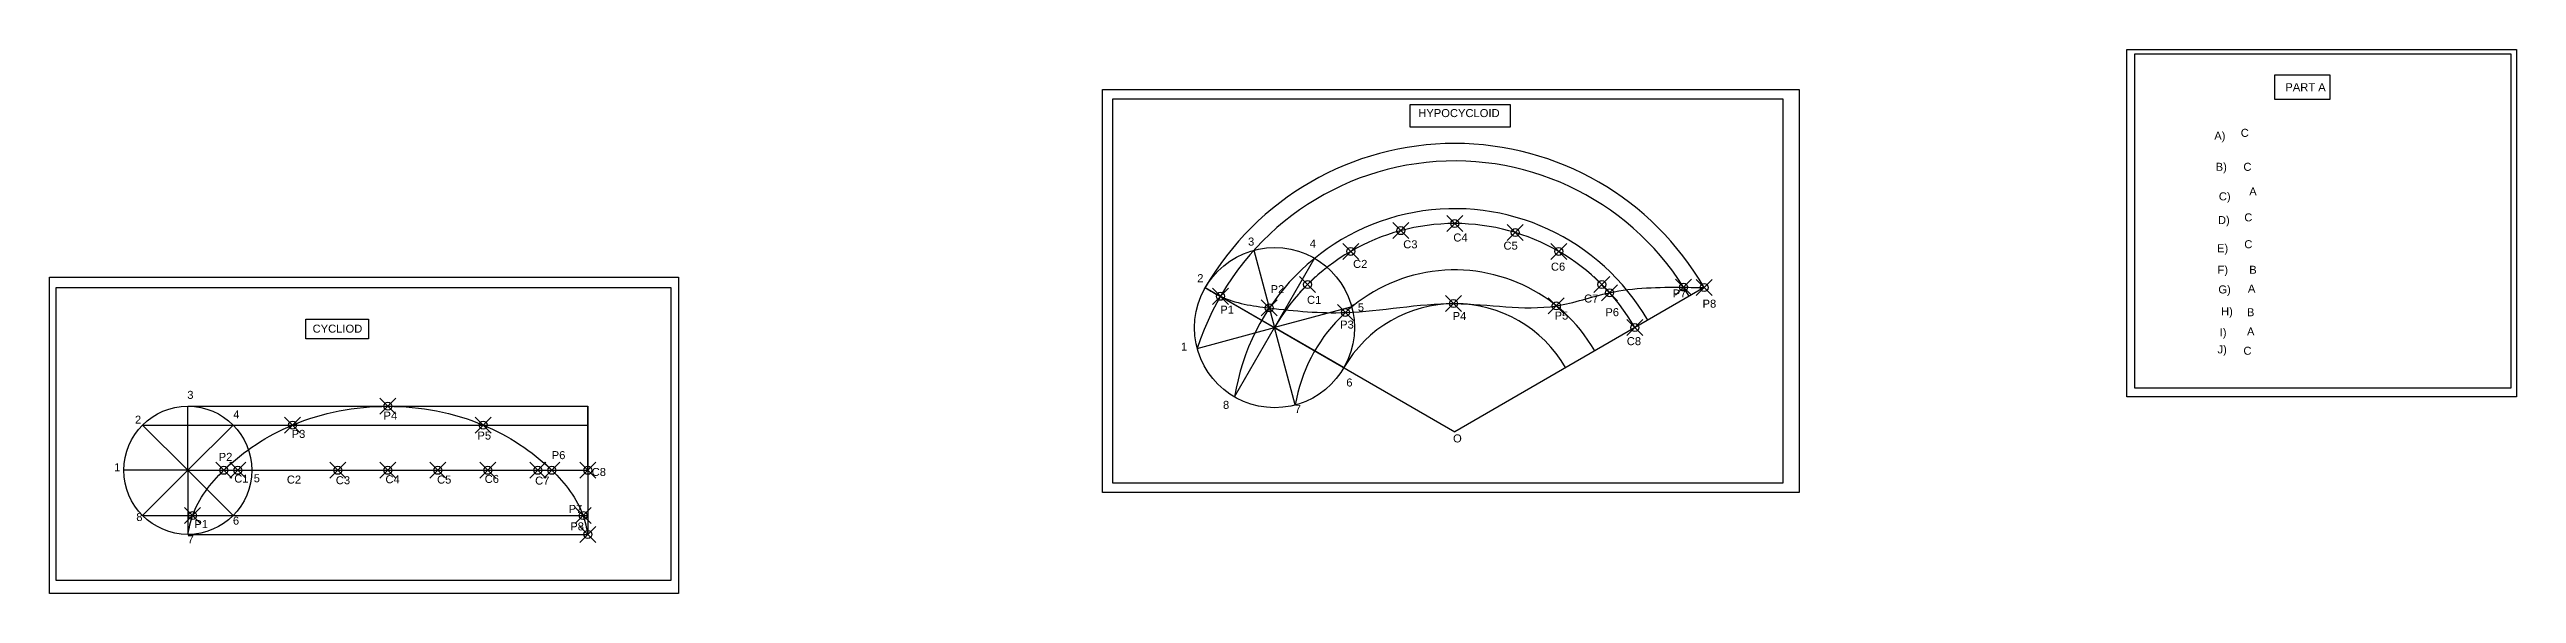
# Model space of a CAD drawing. Header units: millimetres. Extents: x 1589 to 3077, y 2229 to 2460.
# Drawn here: x 2306 to 3077, y 2290 to 2460 of the extents above; entities that cross this region are included whole.
import ezdxf

# ---------------------------------------------------------------- set-up
doc = ezdxf.new("R2010")
doc.units = ezdxf.units.MM
doc.header["$PDMODE"] = 35
doc.header["$PDSIZE"] = 2.5
doc.styles.get("Standard").update_dxf_attribs({"font": 'arial.ttf'})

# ---------------------------------------------------------------- blocks, each defined once
blk = doc.blocks.new('*U22')
blk.add_line((10, 0), (-10, 0))
blk = doc.blocks.new('*U23')
at = {"color": 0, "linetype": 'ByBlock', "lineweight": -2, "transparency": 16777216}
for p, rotation in [((2349.39, 2338.37), 270), ((2342.32, 2335.44), 314.9999999999999), ((2356.47, 2335.44), 225), ((2342.32, 2321.3), 45.00000000000001), ((2349.39, 2318.37), 90.00000000000001), ((2356.47, 2321.3), 135), ((2359.39, 2328.37), 180)]:
    blk.add_blockref('*U22', p, dxfattribs=dict(at, rotation=rotation))
blk.add_blockref('*U22', (2339.39, 2328.37), dxfattribs=at)
blk = doc.blocks.new('*U30')
at = {"color": 240, "true_color": 0xed1f24}
blk.add_line((-10.83, 6.25), (10.83, -6.25), dxfattribs=at)
blk = doc.blocks.new('*U31')
at = {"color": 0, "linetype": 'ByBlock', "lineweight": -2, "transparency": 16777216}
for p, rotation in [((2685.75, 2385), 314.9999999999999), ((2695.23, 2383.75), 269.9999999999999), ((2701.06, 2376.16), 224.9999999999999), ((2676.91, 2369.69), 44.99999999999996), ((2682.73, 2362.1), 89.99999999999999), ((2692.22, 2360.85), 134.9999999999999), ((2699.81, 2366.68), 180)]:
    blk.add_blockref('*U30', p, dxfattribs=dict(at, rotation=rotation))
blk.add_blockref('*U30', (2678.16, 2379.18), dxfattribs=at)

msp = doc.modelspace()

# ---------------------------------------------------------------- linework, layer by layer
for p, q in [((2667.33, 2385.43), (2745.28, 2340.43)), ((2823.22, 2385.43), (2745.28, 2340.43)), ((2349.39, 2348.37), (2474.39, 2348.37)), ((2474.39, 2328.37), (2474.39, 2348.37)), ((2474.39, 2348.37), (2474.39, 2308.37)), ((2335.25, 2342.51), (2474.39, 2342.51)), ((2349.39, 2328.37), (2474.39, 2328.37)), ((2335.25, 2314.23), (2474.39, 2314.23)), ((2349.39, 2308.37), (2474.39, 2308.37))]:
    msp.add_line(p, q)
for points in [[(2955.3, 2459.81), (3077.13, 2459.81), (3077.13, 2351.34), (2955.3, 2351.34)], [(2635.25, 2447.3), (2852.9, 2447.3), (2852.9, 2321.4), (2635.25, 2321.4)], [(2306.11, 2388.66), (2502.75, 2388.66), (2502.75, 2289.87), (2306.11, 2289.87)]]:
    msp.add_lwpolyline(points, close=True)
at = {"color": 240, "true_color": 0xed1f24}
for points in [[(2957.77, 2458.46), (3075.32, 2458.46), (3075.32, 2354.04), (2957.77, 2354.04)], [(2638.45, 2444.32), (2847.79, 2444.32), (2847.79, 2324.38), (2638.45, 2324.38)], [(3001.57, 2451.82), (3018.75, 2451.82), (3018.75, 2444.21), (3001.57, 2444.21)], [(2731.35, 2442.56), (2762.64, 2442.56), (2762.64, 2435.48), (2731.35, 2435.48)], [(2308.27, 2385.42), (2500.32, 2385.42), (2500.32, 2293.92), (2308.27, 2293.92)], [(2386.23, 2375.61), (2405.83, 2375.61), (2405.83, 2369.44), (2386.23, 2369.44)]]:
    msp.add_lwpolyline(points, close=True, dxfattribs=at)
for centre, radius in [((2688.98, 2372.93), 25), ((2349.39, 2328.37), 20)]:
    msp.add_circle(centre, radius)
for radius, end in [(90, 150), (84.55, 162.06893), (69.64, 171.03751), (50.52, 170.48361), (40, 150)]:
    msp.add_arc((2745.28, 2340.43), radius, 30, end)
msp.add_arc((2745.28, 2340.43), 65, 30, 150, dxfattribs=at)
msp.add_spline([(2667.33, 2385.43), (2672.06, 2382.7), (2687.34, 2379.07), (2711.13, 2377.65), (2745.28, 2380.43), (2777.03, 2379.72), (2793.67, 2383.82), (2816.79, 2385.53), (2823.22, 2385.43)], degree=3)
at = {"color": 240, "lineweight": 30, "true_color": 0xed1f24}
msp.add_spline([(2349.39, 2308.37), (2350.88, 2314.23), (2360.64, 2328.37), (2382.13, 2342.51), (2411.89, 2348.37), (2441.66, 2342.51), (2463.14, 2328.37), (2472.91, 2314.23), (2474.39, 2308.37)], degree=3, dxfattribs=at)
for p in [(2728.45, 2403.21), (2745.28, 2405.43), (2712.78, 2396.72), (2764.2, 2402.61), (2777.78, 2396.72), (2672.06, 2382.7), (2699.31, 2386.39), (2744.91, 2380.43), (2791.24, 2386.39), (2793.67, 2383.82), (2816.79, 2385.53), (2823.22, 2385.43), (2687.34, 2379.07), (2711.13, 2377.65), (2777.03, 2379.72), (2801.57, 2372.93), (2382.13, 2342.51), (2411.89, 2348.37), (2441.66, 2342.51), (2360.64, 2328.37), (2365.02, 2328.37), (2396.27, 2328.37), (2396.27, 2328.37), (2411.89, 2328.37), (2427.52, 2328.37), (2443.14, 2328.37), (2458.77, 2328.37), (2463.14, 2328.37), (2474.39, 2328.37), (2350.88, 2314.23), (2472.91, 2314.23), (2474.39, 2308.37)]:
    msp.add_point(p)

# ---------------------------------------------------------------- block references
for name in ['*U31', '*U23']:
    msp.add_blockref(name, (0, 0))

# ---------------------------------------------------------------- texts
for s, p in [('PART A', (3004.84, 2446.76)), ('HYPOCYCLOID', (2733.89, 2438.67)), ('A)', (2982.63, 2431.59)), ('C', (2990.91, 2432.5)), ('B)', (2983.08, 2421.89)), ('C', (2991.74, 2421.89)), ('C) ', (2984.06, 2412.66)), ('A', (2993.56, 2414.2)), ('D)', (2983.78, 2405.26)), ('C', (2992.02, 2406.1)), ('3', (2680.7, 2398.55)), ('4', (2699.97, 2397.91)), ('C3', (2729.19, 2397.7)), ('C4', (2744.85, 2399.82)), ('C5', (2760.52, 2397.28)), ('E)', (2983.5, 2396.46)), ('C', (2992.02, 2397.72)), ('C2', (2713.52, 2391.57)), ('C6', (2775.34, 2390.72)), ('F)', (2983.64, 2389.75)), ('B', (2993.56, 2389.75)), ('2', (2664.82, 2387.12)), ('P2', (2687.74, 2383.69)), ('C1', (2699.12, 2380.35)), ('C7', (2785.71, 2380.77)), ('P7', (2813.4, 2382.36)), ('G)', (2983.92, 2383.6)), ('A', (2993.14, 2383.88)), ('P1', (2672.02, 2377.29)), ('P3', (2709.46, 2372.63)), ('5', (2715, 2378.02)), ('P4', (2744.64, 2375.3)), ('P5', (2776.49, 2375.43)), ('P6', (2792.35, 2376.5)), ('P8', (2822.73, 2379.16)), ('H)', (2984.75, 2376.76)), ('B', (2992.86, 2376.48)), ('CYCLIOD', (2388.38, 2371.36)), ('1', (2659.74, 2365.75)), ('C8', (2799.05, 2367.45)), ('J)', (2983.64, 2364.88)), ('I)', (2984.34, 2370.19)), ('A', (2992.86, 2370.47)), ('C', (2991.74, 2364.46)), ('3', (2349.21, 2350.68)), ('6', (2711.4, 2354.54)), ('2', (2332.87, 2342.93)), ('4', (2363.58, 2344.58)), ('P4', (2410.54, 2344.2)), ('8', (2672.87, 2347.56)), ('7', (2695.31, 2346.29)), ('P3', (2381.83, 2338.49)), ('P5', (2439.88, 2337.98)), ('O', (2744.77, 2337.08)), ('1', (2326.36, 2328.05)), ('P2', (2359.03, 2331.32)), ('P6', (2463.1, 2331.86)), ('C8', (2475.59, 2326.6)), ('C1', (2363.89, 2324.54)), ('5', (2369.99, 2324.64)), ('C2', (2380.33, 2324.23)), ('C3', (2395.63, 2324.02)), ('C4', (2411.14, 2324.33)), ('C5', (2427.27, 2324.23)), ('C6', (2442.16, 2324.43)), ('C7', (2457.91, 2323.91)), ('8', (2333.28, 2312.55)), ('6', (2363.47, 2311.41)), ('P7', (2468.38, 2315.09)), ('7', (2349.31, 2305.52)), ('P1', (2351.43, 2310.33)), ('P8', (2468.9, 2309.61))]:
    msp.add_text(s, height=2.5).set_placement(p)

doc.saveas('drawing.dxf')
